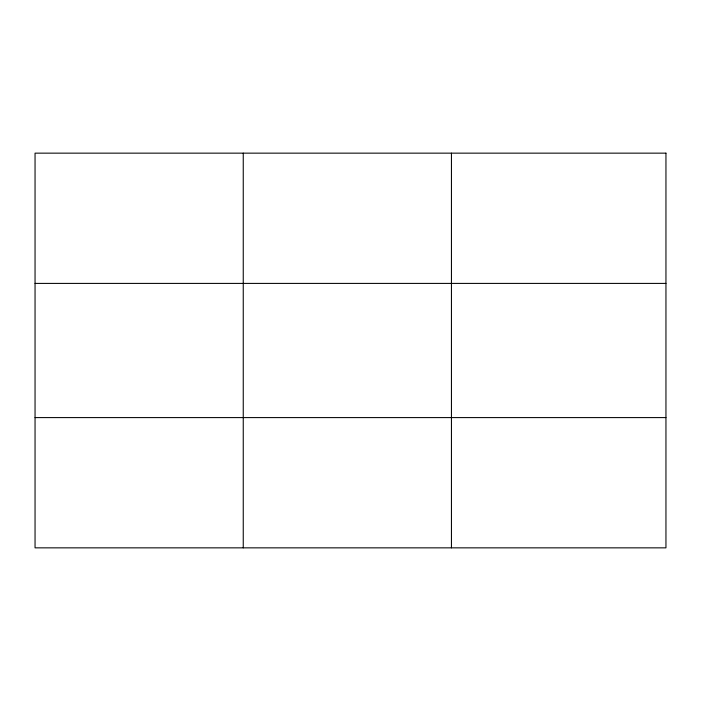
<?xml version="1.0" encoding="UTF-8"?>
<svg xmlns="http://www.w3.org/2000/svg" width="701" height="701" viewBox="0 0 701 701"><rect width="100%" height="100%" fill="white"/><g stroke="black" fill="none" stroke-linecap="round" stroke-linejoin="round"><path stroke-width="1.05" d="M243.247 153.151L243.247 547.849M451.444 153.151L451.444 547.849M35.05 283.406L665.95 283.406M35.05 417.594L665.95 417.594M665.95 153.151L665.95 547.849L35.05 547.849L35.05 153.151L665.95 153.151"/></g></svg>
